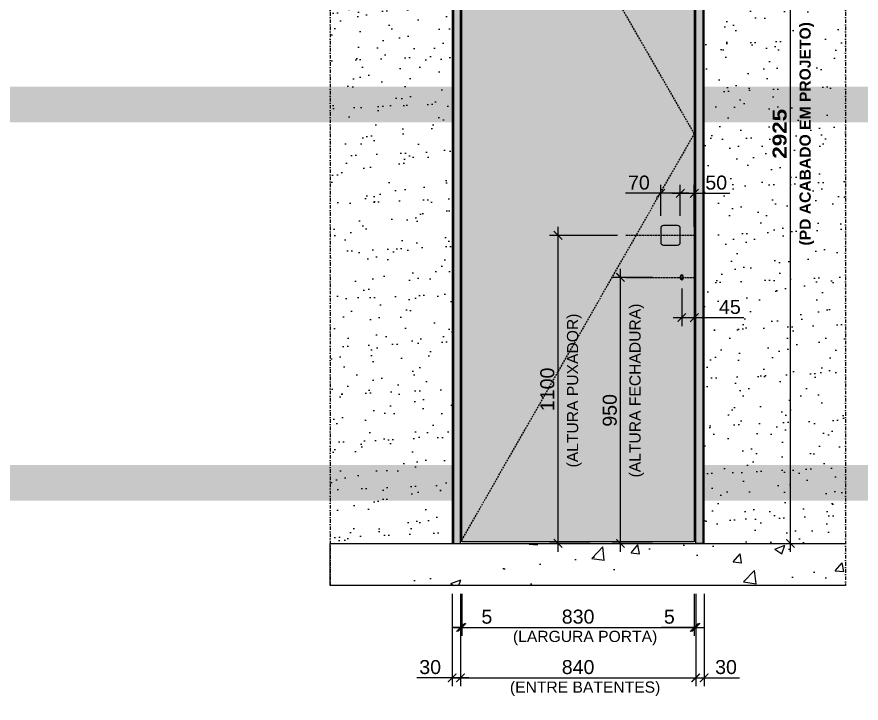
# Model space of a CAD drawing. Header units: millimetres. Extents: x -63251 to 507826, y 5339 to 217512.
# Drawn here: x 89171 to 92186, y 105675 to 108126 of the extents above; entities that cross this region are included whole.
import ezdxf
from ezdxf import colors
from ezdxf.entities.mleader import LeaderData, LeaderLine
from ezdxf.math import Vec2, Vec3

# ---------------------------------------------------------------- set-up
doc = ezdxf.new("R2010")
doc.units = ezdxf.units.MM
doc.header["$PDMODE"] = 3
doc.linetypes.add('TRAÇO 1-1', pattern=[9.525, 6.35, -3.175])
doc.linetypes.add('TRAÇO E PONTO 1-1', pattern=[25.4, 12.7, -6.35, 0, -6.35])
for name, color, linetype in [('COTAS', 9, 'Continuous'), ('FERRAGEM', 3, 'Continuous'), ('HACHURA', 21, 'Continuous'), ('LAYOUT', 4, 'Continuous'), ('MARCENARIA', 4, 'Continuous'), ('MARCENARIA . M', 4, 'Continuous'), ('PAREDE', 94, 'Continuous'), ('PROJEÇÃO', 8, 'Continuous'), ('TEXTO TRAÇO PONTO', 105, 'TRAÇO E PONTO 1-1')]:
    doc.layers.add(name, color=color, linetype=linetype)
doc.styles.add('1-1', font='arial.ttf', dxfattribs={"height": 0.2})
doc.styles.add('MEDIDA OFICIAL', font='ariblk.ttf')
doc.styles.add('PADRÃO', font='arial.ttf')
doc.dimstyles.new('1-20', dxfattribs={"dimscale": 20, "dimtxt": 2.5, "dimasz": 1.5, "dimexe": 1.5, "dimexo": 1.5, "dimtad": 1, "dimtxsty": 'PADRÃO', "dimblk": 'ARCHTICK', "dimcen": 2.5, "dimdle": 1.5, "dimclrd": 9, "dimclre": 9, "dimclrt": 6, "dimadec": 0, "dimazin": 0, "dimtfac": 1, "dimtmove": 0, "dimatfit": 3, "dimfxl": 1.25, "dimlwd": -1, "dimlwe": -1, "dimarcsym": 0})
doc.dimstyles.new('Med. Ofic.1-20', dxfattribs={"dimscale": 20, "dimtxt": 2.5, "dimasz": 1.5, "dimexe": 1.5, "dimexo": 1.5, "dimtad": 1, "dimtxsty": 'MEDIDA OFICIAL', "dimblk": 'ARCHTICK', "dimcen": 2.5, "dimdle": 1.5, "dimclrd": 9, "dimclre": 9, "dimclrt": 10, "dimadec": 0, "dimazin": 0, "dimtfac": 1, "dimtmove": 0, "dimatfit": 3, "dimfxl": 1.25, "dimlwd": -1, "dimlwe": -1, "dimarcsym": 0})

# ---------------------------------------------------------------- blocks, each defined once
blk = doc.blocks.new('_ArchTick')
at = {"color": 0, "linetype": 'ByBlock', "const_width": 0.15}
blk.add_lwpolyline([(-0.5, -0.5), (0.5, 0.5)], dxfattribs=at)
blk = doc.blocks.new('*D1643')
at = {"layer": 'Defpoints', "color": 0, "transparency": 16777216}
for p in [(91103.1, 107345.7), (91345.5, 107345.7), (91247.9, 106245.7)]:
    blk.add_point(p, dxfattribs=at)
at = {"layer": 'PAREDE', "color": 9, "transparency": 16777216}
for p, q in [((91103.1, 106215.7), (91103.1, 107375.7)), ((91315.5, 107345.7), (91073.1, 107345.7)), ((91217.9, 106245.7), (91073.1, 106245.7))]:
    blk.add_line(p, q, dxfattribs=at)
at = {"layer": 'PAREDE', "color": 9, "transparency": 16777216, "xscale": 30, "yscale": 30, "zscale": 30}
for p, rotation in [((91103.1, 107345.7), 90), ((91103.1, 106245.7), 270)]:
    blk.add_blockref('_ArchTick', p, dxfattribs=dict(at, rotation=rotation))
at = {"layer": 'PAREDE', "color": 6, "transparency": 16777216, "insert": (91065.1, 106795.7), "char_height": 50, "attachment_point": 5, "rotation": 90, "style": 'PADRÃO'}
blk.add_mtext('1100', dxfattribs=at)
blk = doc.blocks.new('*D1644')
at = {"layer": 'COTAS', "color": 9, "linetype": 'Continuous', "ltscale": 0.4, "transparency": 16777216}
blk.add_line((91933, 106215.7), (91933, 109200.7), dxfattribs=at)
at = {"layer": 'COTAS', "color": 9, "ltscale": 0.4, "transparency": 16777216}
for p, q in [((91783, 109170.7), (91963, 109170.7)), ((91783, 106245.7), (91963, 106245.7))]:
    blk.add_line(p, q, dxfattribs=at)
at = {"layer": 'Defpoints', "color": 0, "ltscale": 0.4, "transparency": 16777216}
for p in [(91753, 109170.7), (91933, 109170.7), (91753, 106245.7)]:
    blk.add_point(p, dxfattribs=at)
at = {"layer": 'COTAS', "color": 9, "ltscale": 0.4, "transparency": 16777216, "xscale": 30, "yscale": 30, "zscale": 30}
for p, rotation in [((91933, 109170.7), 90), ((91933, 106245.7), 270)]:
    blk.add_blockref('_ArchTick', p, dxfattribs=dict(at, rotation=rotation))
at = {"layer": 'COTAS', "color": 10, "ltscale": 0.4, "transparency": 16777216, "insert": (91894.7, 107708.2), "char_height": 50, "attachment_point": 5, "rotation": 90, "style": 'MEDIDA OFICIAL'}
blk.add_mtext('2925', dxfattribs=at)
blk = doc.blocks.new('*D1645')
at = {"layer": 'Defpoints', "color": 0, "transparency": 16777216}
for p in [(90759.9, 106095.7), (91589.9, 106095.7), (91589.9, 105945.7)]:
    blk.add_point(p, dxfattribs=at)
at = {"layer": 'PAREDE', "color": 9, "transparency": 16777216}
for p, q in [((90759.9, 106065.7), (90759.9, 105915.7)), ((91589.9, 106065.7), (91589.9, 105915.7)), ((90729.9, 105945.7), (91619.9, 105945.7))]:
    blk.add_line(p, q, dxfattribs=at)
at = {"layer": 'PAREDE', "color": 9, "transparency": 16777216, "xscale": 30, "yscale": 30, "zscale": 30, "rotation": 180}
blk.add_blockref('_ArchTick', (90759.9, 105945.7), dxfattribs=at)
at = {"layer": 'PAREDE', "color": 9, "transparency": 16777216, "xscale": 30, "yscale": 30, "zscale": 30}
blk.add_blockref('_ArchTick', (91589.9, 105945.7), dxfattribs=at)
at = {"layer": 'PAREDE', "color": 6, "transparency": 16777216, "insert": (91174.9, 105983.8), "char_height": 50, "attachment_point": 5, "style": 'PADRÃO'}
blk.add_mtext('830', dxfattribs=at)
blk = doc.blocks.new('*D1646')
at = {"layer": 'Defpoints', "color": 0, "transparency": 16777216}
for p in [(91589.9, 106095.7), (91594.9, 106095.7), (91589.9, 105945.7)]:
    blk.add_point(p, dxfattribs=at)
at = {"layer": 'PAREDE', "color": 9, "transparency": 16777216}
for p, q in [((91589.9, 106065.7), (91589.9, 105915.7)), ((91594.9, 106065.7), (91594.9, 105915.7)), ((91589.9, 105945.7), (91471.8, 105945.7)), ((91594.9, 105945.7), (91589.9, 105945.7)), ((91594.9, 105945.7), (91624.9, 105945.7))]:
    blk.add_line(p, q, dxfattribs=at)
at = {"layer": 'PAREDE', "color": 9, "transparency": 16777216, "xscale": 30, "yscale": 30, "zscale": 30}
blk.add_blockref('_ArchTick', (91589.9, 105945.7), dxfattribs=at)
at = {"layer": 'PAREDE', "color": 9, "transparency": 16777216, "xscale": 30, "yscale": 30, "zscale": 30, "rotation": 180}
blk.add_blockref('_ArchTick', (91594.9, 105945.7), dxfattribs=at)
at = {"layer": 'PAREDE', "color": 6, "transparency": 16777216, "insert": (91500.8, 105983.7), "char_height": 50, "attachment_point": 5, "style": 'PADRÃO'}
blk.add_mtext('5', dxfattribs=at)
blk = doc.blocks.new('*D1647')
at = {"layer": 'Defpoints', "color": 0, "transparency": 16777216}
for p in [(90754.9, 106095.7), (90759.9, 106095.7), (90759.9, 105945.7)]:
    blk.add_point(p, dxfattribs=at)
at = {"layer": 'PAREDE', "color": 9, "transparency": 16777216}
for p, q in [((90754.9, 106065.7), (90754.9, 105915.7)), ((90759.9, 106065.7), (90759.9, 105915.7)), ((90754.9, 105945.7), (90724.9, 105945.7)), ((90754.9, 105945.7), (90759.9, 105945.7)), ((90759.9, 105945.7), (90878.1, 105945.7))]:
    blk.add_line(p, q, dxfattribs=at)
at = {"layer": 'PAREDE', "color": 9, "transparency": 16777216, "xscale": 30, "yscale": 30, "zscale": 30}
blk.add_blockref('_ArchTick', (90754.9, 105945.7), dxfattribs=at)
at = {"layer": 'PAREDE', "color": 9, "transparency": 16777216, "xscale": 30, "yscale": 30, "zscale": 30, "rotation": 180}
blk.add_blockref('_ArchTick', (90759.9, 105945.7), dxfattribs=at)
at = {"layer": 'PAREDE', "color": 6, "transparency": 16777216, "insert": (90849, 105983.7), "char_height": 50, "attachment_point": 5, "style": 'PADRÃO'}
blk.add_mtext('5', dxfattribs=at)
blk = doc.blocks.new('*D1648')
at = {"layer": 'Defpoints', "color": 0, "transparency": 16777216}
for p in [(90754.9, 105945.7), (91594.9, 105945.7), (91594.9, 105765.7)]:
    blk.add_point(p, dxfattribs=at)
at = {"layer": 'PAREDE', "color": 9, "transparency": 16777216}
for p, q in [((90754.9, 105915.7), (90754.9, 105735.7)), ((91594.9, 105915.7), (91594.9, 105735.7)), ((90724.9, 105765.7), (91624.9, 105765.7))]:
    blk.add_line(p, q, dxfattribs=at)
at = {"layer": 'PAREDE', "color": 9, "transparency": 16777216, "xscale": 30, "yscale": 30, "zscale": 30, "rotation": 180}
blk.add_blockref('_ArchTick', (90754.9, 105765.7), dxfattribs=at)
at = {"layer": 'PAREDE', "color": 9, "transparency": 16777216, "xscale": 30, "yscale": 30, "zscale": 30}
blk.add_blockref('_ArchTick', (91594.9, 105765.7), dxfattribs=at)
at = {"layer": 'PAREDE', "color": 6, "transparency": 16777216, "insert": (91174.9, 105803.8), "char_height": 50, "attachment_point": 5, "style": 'PADRÃO'}
blk.add_mtext('840', dxfattribs=at)
blk = doc.blocks.new('*D1649')
at = {"layer": 'Defpoints', "color": 0, "transparency": 16777216}
for p in [(91469.9, 107495.7), (91469.9, 107385.7), (91539.9, 107385.7)]:
    blk.add_point(p, dxfattribs=at)
at = {"layer": 'PAREDE', "color": 9, "transparency": 16777216}
for p, q in [((91469.9, 107415.7), (91469.9, 107525.7)), ((91539.9, 107415.7), (91539.9, 107525.7)), ((91469.9, 107495.7), (91343.9, 107495.7)), ((91569.9, 107495.7), (91469.9, 107495.7))]:
    blk.add_line(p, q, dxfattribs=at)
at = {"layer": 'PAREDE', "color": 9, "transparency": 16777216, "xscale": 30, "yscale": 30, "zscale": 30, "rotation": 180}
blk.add_blockref('_ArchTick', (91469.9, 107495.7), dxfattribs=at)
at = {"layer": 'PAREDE', "color": 9, "transparency": 16777216, "xscale": 30, "yscale": 30, "zscale": 30}
blk.add_blockref('_ArchTick', (91539.9, 107495.7), dxfattribs=at)
at = {"layer": 'PAREDE', "color": 6, "transparency": 16777216, "insert": (91391.9, 107533.8), "char_height": 50, "attachment_point": 5, "style": 'PADRÃO'}
blk.add_mtext('70', dxfattribs=at)
blk = doc.blocks.new('*D1650')
at = {"layer": 'Defpoints', "color": 0, "transparency": 16777216}
for p in [(91589.9, 107495.7), (91539.9, 107385.7), (91589.9, 107345.7)]:
    blk.add_point(p, dxfattribs=at)
at = {"layer": 'PAREDE', "color": 9, "transparency": 16777216}
for p, q in [((91539.9, 107415.7), (91539.9, 107525.7)), ((91589.9, 107375.7), (91589.9, 107525.7)), ((91509.9, 107495.7), (91589.9, 107495.7)), ((91589.9, 107495.7), (91716.4, 107495.7))]:
    blk.add_line(p, q, dxfattribs=at)
at = {"layer": 'PAREDE', "color": 9, "transparency": 16777216, "xscale": 30, "yscale": 30, "zscale": 30, "rotation": 180}
blk.add_blockref('_ArchTick', (91539.9, 107495.7), dxfattribs=at)
at = {"layer": 'PAREDE', "color": 9, "transparency": 16777216, "xscale": 30, "yscale": 30, "zscale": 30}
blk.add_blockref('_ArchTick', (91589.9, 107495.7), dxfattribs=at)
at = {"layer": 'PAREDE', "color": 6, "transparency": 16777216, "insert": (91668.1, 107533.8), "char_height": 50, "attachment_point": 5, "style": 'PADRÃO'}
blk.add_mtext('50', dxfattribs=at)
blk = doc.blocks.new('*D1651')
at = {"layer": 'Defpoints', "color": 0, "transparency": 16777216}
for p in [(91544.9, 107186.3), (91589.9, 107195.7), (91589.9, 107051.9)]:
    blk.add_point(p, dxfattribs=at)
at = {"layer": 'PAREDE', "color": 9, "transparency": 16777216}
for p, q in [((91544.9, 107156.3), (91544.9, 107021.9)), ((91589.9, 107165.7), (91589.9, 107021.9)), ((91514.9, 107051.9), (91589.9, 107051.9)), ((91589.9, 107051.9), (91766.4, 107051.9))]:
    blk.add_line(p, q, dxfattribs=at)
at = {"layer": 'PAREDE', "color": 9, "transparency": 16777216, "xscale": 30, "yscale": 30, "zscale": 30, "rotation": 180}
blk.add_blockref('_ArchTick', (91544.9, 107051.9), dxfattribs=at)
at = {"layer": 'PAREDE', "color": 9, "transparency": 16777216, "xscale": 30, "yscale": 30, "zscale": 30}
blk.add_blockref('_ArchTick', (91589.9, 107051.9), dxfattribs=at)
at = {"layer": 'PAREDE', "color": 6, "transparency": 16777216, "insert": (91716.9, 107089.8), "char_height": 50, "attachment_point": 5, "style": 'PADRÃO'}
blk.add_mtext('45', dxfattribs=at)
blk = doc.blocks.new('*D1652')
at = {"layer": 'Defpoints', "color": 0, "transparency": 16777216}
for p in [(91594.9, 106095.7), (91624.9, 106095.7), (91624.9, 105765.7)]:
    blk.add_point(p, dxfattribs=at)
at = {"layer": 'PAREDE', "color": 9, "transparency": 16777216}
for p, q in [((91594.9, 106065.7), (91594.9, 105735.7)), ((91624.9, 106065.7), (91624.9, 105735.7)), ((91564.9, 105765.7), (91624.9, 105765.7)), ((91624.9, 105765.7), (91751.3, 105765.7))]:
    blk.add_line(p, q, dxfattribs=at)
at = {"layer": 'PAREDE', "color": 9, "transparency": 16777216, "xscale": 30, "yscale": 30, "zscale": 30, "rotation": 180}
blk.add_blockref('_ArchTick', (91594.9, 105765.7), dxfattribs=at)
at = {"layer": 'PAREDE', "color": 9, "transparency": 16777216, "xscale": 30, "yscale": 30, "zscale": 30}
blk.add_blockref('_ArchTick', (91624.9, 105765.7), dxfattribs=at)
at = {"layer": 'PAREDE', "color": 6, "transparency": 16777216, "insert": (91703.1, 105803.8), "char_height": 50, "attachment_point": 5, "style": 'PADRÃO'}
blk.add_mtext('30', dxfattribs=at)
blk = doc.blocks.new('*D1653')
at = {"layer": 'Defpoints', "color": 0, "transparency": 16777216}
for p in [(90724.9, 106095.7), (90754.9, 106095.7), (90724.9, 105765.7)]:
    blk.add_point(p, dxfattribs=at)
at = {"layer": 'PAREDE', "color": 9, "transparency": 16777216}
for p, q in [((90724.9, 106065.7), (90724.9, 105735.7)), ((90754.9, 106065.7), (90754.9, 105735.7)), ((90724.9, 105765.7), (90598.5, 105765.7)), ((90784.9, 105765.7), (90724.9, 105765.7))]:
    blk.add_line(p, q, dxfattribs=at)
at = {"layer": 'PAREDE', "color": 9, "transparency": 16777216, "xscale": 30, "yscale": 30, "zscale": 30, "rotation": 180}
blk.add_blockref('_ArchTick', (90724.9, 105765.7), dxfattribs=at)
at = {"layer": 'PAREDE', "color": 9, "transparency": 16777216, "xscale": 30, "yscale": 30, "zscale": 30}
blk.add_blockref('_ArchTick', (90754.9, 105765.7), dxfattribs=at)
at = {"layer": 'PAREDE', "color": 6, "transparency": 16777216, "insert": (90646.7, 105803.8), "char_height": 50, "attachment_point": 5, "style": 'PADRÃO'}
blk.add_mtext('30', dxfattribs=at)
blk = doc.blocks.new('*D1654')
at = {"layer": 'Defpoints', "color": 0, "transparency": 16777216}
for p in [(91326.1, 107195.7), (91470.9, 107195.7), (91470.9, 106245.7)]:
    blk.add_point(p, dxfattribs=at)
at = {"layer": 'PAREDE', "color": 9, "transparency": 16777216}
for p, q in [((91326.1, 106215.7), (91326.1, 107225.7)), ((91440.9, 107195.7), (91296.1, 107195.7)), ((91440.9, 106245.7), (91296.1, 106245.7))]:
    blk.add_line(p, q, dxfattribs=at)
at = {"layer": 'PAREDE', "color": 9, "transparency": 16777216, "xscale": 30, "yscale": 30, "zscale": 30}
for p, rotation in [((91326.1, 107195.7), 90), ((91326.1, 106245.7), 270)]:
    blk.add_blockref('_ArchTick', p, dxfattribs=dict(at, rotation=rotation))
at = {"layer": 'PAREDE', "color": 6, "transparency": 16777216, "insert": (91288.1, 106720.7), "char_height": 50, "attachment_point": 5, "rotation": 90, "style": 'PADRÃO'}
blk.add_mtext('950', dxfattribs=at)

msp = doc.modelspace()

# ---------------------------------------------------------------- hatches: boundary and pattern name
at = {"layer": 'HACHURA', "ltscale": 0.3}
h = msp.add_hatch(dxfattribs=at)
h.set_pattern_fill('AR-SAND', color=4, scale=2.5, angle=45)
h.set_pattern_definition([(82.5, (-187876.24, 42769.01), (-89.345337, 83.688372), [0, -96.52, 0, -107.95, 0, -103.1875]), (52.5, (-187876.24, 42769.01), (-47.25273, 206.18321), [0, -52.07, 0, -86.995, 0, -33.3375]), (12.5, (-187931.47, 42713.78), (139.574956, 140.083078), [0, -31.75, 0, -114.3, 0, -149.225]), (2.5, (-187931.47, 42713.78), (95.57028, 174.3877), [0, -15.875, 0, -74.93, 0, -85.725])])
h.paths.add_polyline_path([(92129.906, 109170.734), (91624.91, 109170.734), (91624.91, 106245.734), (92129.906, 106245.734)])
h.paths.add_polyline_path([(90289.917, 106245.734), (90724.911, 106245.734), (90724.911, 109170.734), (90289.917, 109170.734)])
at = {"layer": 'HACHURA', "true_color": 0xba9673}
h = msp.add_hatch(color=33, dxfattribs=at)
h.dxf.hatch_style = 1
h.paths.add_polyline_path([(90754.911, 106245.734), (90724.911, 106245.734), (90724.911, 109170.734), (90754.911, 109170.734)])
h = msp.add_hatch(color=33, dxfattribs=at)
h.dxf.hatch_style = 1
h.paths.add_polyline_path([(91589.91, 106250.734), (90759.911, 106250.734), (90759.911, 109165.734), (91589.91, 109165.734)])
h = msp.add_hatch(color=33, dxfattribs=at)
h.dxf.hatch_style = 1
h.paths.add_polyline_path([(91594.91, 106245.734), (91624.91, 106245.734), (91624.91, 109170.734), (91594.91, 109170.734)])
at = {"layer": 'HACHURA'}
h = msp.add_hatch(dxfattribs=at)
h.set_pattern_fill('AR-CONC', color=21, scale=2)
h.set_pattern_definition([(50, (49658.77, 83543.6), (364.3693, -31.8782), [38.1, -419.1]), (355, (49658.77, 83543.6), (-70.4868, 382.1137), [30.48, -335.2812]), (100.45144, (49689.14, 83540.95), (293.8825, 350.2355), [32.38, -356.1805]), (46.1842, (49658.77, 83645.2), (542.158, -84.0847), [57.15, -628.65]), (96.6356, (49703.95, 83638.2), (474.808, 494.852), [48.57, -534.271]), (351.1842, (49658.8, 83645.2), (474.808, 494.852), [45.72, -502.9195]), (21, (49709.57, 83619.8), (303.2288, -204.5304), [38.1, -419.1]), (326, (49709.57, 83619.8), (123.604, 368.376), [30.48, -335.28]), (71.45144, (49734.84, 83602.76), (426.8328, 163.8455), [32.38, -356.18]), (37.5, (49658.77, 83543.6), (6.1772, 169.11008), [0, -331.216, 0, -340.36, 0, -336.55]), (7.5, (49658.77, 83543.6), (133.6393, 200.36115), [0, -194.056, 0, -323.596, 0, -128.27]), (327.5, (49545.49, 83543.6), (271.1812, -11.4575), [0, -127, 0, -396.24, 0, -525.78]), (317.5, (49494.7, 83543.6), (296.2584, 50.853), [0, -165.1, 0, -263.144, 0, -373.38])])
h.paths.add_polyline_path([(92129.906, 106245.734), (92129.906, 106095.734), (90289.917, 106095.734), (90289.917, 106245.734)])

# ---------------------------------------------------------------- linework, layer by layer
at = {"layer": 'FERRAGEM'}
msp.add_lwpolyline([(91544.91, 107187.234), (91544.91, 107187.234, 0.41421356), (91549.91, 107192.234), (91549.91, 107199.234, 0.41421356), (91544.91, 107204.234), (91544.91, 107204.234, 0.41421356), (91539.91, 107199.234), (91539.91, 107192.234, 0.41421356)], format="xyb", close=True, dxfattribs=at)
at = {"layer": 'LAYOUT', "color": 10, "linetype": 'TRAÇO E PONTO 1-1', "ltscale": 0.5}
for p, q in [((91528.943, 107195.734), (91540.878, 107195.734)), ((91544.91, 107186.325), (91544.91, 107205.143))]:
    msp.add_line(p, q, dxfattribs=at)
at = {"layer": 'MARCENARIA'}
for points in [[(90754.911, 109170.734), (90729.911, 109170.734), (90729.911, 106245.734), (90754.911, 106245.734)], [(91594.91, 109170.734), (91619.91, 109170.734), (91619.91, 106245.734), (91594.91, 106245.734)]]:
    msp.add_lwpolyline(points, close=True, dxfattribs=at)
at = {"layer": 'MARCENARIA . M'}
msp.add_lwpolyline([(91589.91, 106250.734), (90759.911, 106250.734), (90759.911, 109165.734), (91589.91, 109165.734)], close=True, dxfattribs=at)
msp.add_lwpolyline([(91479.91, 107310.734), (91529.91, 107310.734, 0.41421356), (91539.91, 107320.734), (91539.91, 107370.734, 0.41421356), (91529.91, 107380.734), (91479.91, 107380.734, 0.41421356), (91469.91, 107370.734), (91469.91, 107320.734, 0.41421356)], format="xyb", close=True, dxfattribs=at)
at = {"layer": 'PAREDE'}
for p, q in [((90724.911, 109170.734), (90724.911, 106245.734)), ((91624.91, 106245.734), (91624.91, 109170.734))]:
    msp.add_line(p, q, dxfattribs=at)
at = {"layer": 'PAREDE', "color": 10, "linetype": 'TRAÇO 1-1'}
for p, q in [((91345.528, 107345.734), (91589.91, 107345.734)), ((91345.528, 107195.734), (91589.91, 107195.734))]:
    msp.add_line(p, q, dxfattribs=at)
at = {"layer": 'PAREDE'}
msp.add_lwpolyline([(92129.906, 106095.734), (90289.917, 106095.734), (90289.917, 106245.734), (92129.906, 106245.734)], dxfattribs=at)
at = {"layer": 'PROJEÇÃO', "color": 21, "linetype": 'TRAÇO 1-1'}
msp.add_lwpolyline([(90759.911, 106257.734), (91589.91, 107708.234), (90759.911, 109150.734)], dxfattribs=at)
at = {"layer": 'TEXTO TRAÇO PONTO'}
for p, q in [((90289.917, 109595.734), (90289.917, 106095.734)), ((92129.906, 109595.734), (92129.906, 106095.734))]:
    msp.add_line(p, q, dxfattribs=at)

# ---------------------------------------------------------------- texts
at = {"layer": 'COTAS', "color": 6, "char_height": 40, "rotation": 90, "style": 'PADRÃO'}
for s, insert, width, attachment_point in [('{\\fArial|b1|i0|c0|p34;\\C10;(PD ACABADO EM PROJETO)}', (91965.537, 107708.234), 823.04608, 2), ('(ALTURA FECHADURA)', (91410.128, 106791.615), 1350, 8), ('(ALTURA PUXADOR)', (91187.13, 106791.615), 1350, 8)]:
    msp.add_mtext(s, dxfattribs=dict(at, insert=insert, width=width, attachment_point=attachment_point))
at = {"layer": 'COTAS', "color": 6, "char_height": 40, "width": 1348, "attachment_point": 2, "style": 'PADRÃO'}
for s, insert in [('(LARGURA PORTA)', (91199.911, 105933.642)), ('(ENTRE BATENTES)', (91199.911, 105752.567))]:
    msp.add_mtext(s, dxfattribs=dict(at, insert=insert))

# ---------------------------------------------------------------- dimensions: what is measured, and where the dimension line sits
at = {"layer": 'COTAS', "color": 7, "ltscale": 0.4, "true_color": 0xededed}
dim = msp.add_linear_dim(base=(91933.047, 109170.734), p1=(91753.047, 106245.734), p2=(91753.047, 109170.734), angle=90, dimstyle='Med. Ofic.1-20', dxfattribs=at)
dim.commit()
dim.dimension.update_dxf_attribs({"geometry": '*D1644', "text_midpoint": (91894.695, 107708.234)})
at = {"layer": 'PAREDE', "color": 2}
for base, p2, picture, middle in [((91469.91, 107495.734), (91469.91, 107385.734), '*D1649', (91391.888, 107533.763)), ((91589.91, 107495.734), (91589.91, 107345.734), '*D1650', (91668.137, 107533.763))]:
    dim = msp.add_linear_dim(base=base, p1=(91539.91, 107385.734), p2=p2, dimstyle='1-20', dxfattribs=at)
    dim.commit()
    dim.dimension.update_dxf_attribs({"geometry": picture, "text_midpoint": middle})
at = {"layer": 'PAREDE', "color": 6}
for base, p1, p2, angle, picture, middle in [((91103.125, 107345.734), (91247.945, 106245.734), (91345.528, 107345.734), 90, '*D1643', (91065.096, 106795.734)), ((91326.123, 107195.734), (91470.944, 106245.734), (91470.944, 107195.734), 90, '*D1654', (91288.095, 106720.734)), ((90724.911, 105765.734), (90754.911, 106095.734), (90724.911, 106095.734), 180, '*D1653', (90646.701, 105803.78))]:
    dim = msp.add_linear_dim(base=base, p1=p1, p2=p2, angle=angle, dimstyle='1-20', dxfattribs=at)
    dim.commit()
    dim.dimension.update_dxf_attribs({"geometry": picture, "text_midpoint": middle})
at = {"layer": 'PAREDE', "color": 2}
dim = msp.add_linear_dim(base=(91589.91, 107051.917), p1=(91544.91, 107186.325), p2=(91589.91, 107195.734), dimstyle='1-20', dxfattribs=at)
dim.commit()
dim.dimension.update_dxf_attribs({"geometry": '*D1651', "text_midpoint": (91716.909, 107051.917), "dimtype": 160})
at = {"layer": 'PAREDE', "color": 6}
for base, p1, p2, picture, middle in [((90759.911, 105945.734), (90754.911, 106095.734), (90759.911, 106095.734), '*D1647', (90848.987, 105983.661)), ((91589.91, 105945.734), (90759.911, 106095.734), (91589.91, 106095.734), '*D1645', (91174.911, 105983.78)), ((91589.91, 105945.734), (91594.91, 106095.734), (91589.91, 106095.734), '*D1646', (91500.834, 105983.661)), ((91624.91, 105765.734), (91594.91, 106095.734), (91624.91, 106095.734), '*D1652', (91703.12, 105803.78)), ((91594.91, 105765.734), (90754.911, 105945.734), (91594.91, 105945.734), '*D1648', (91174.911, 105803.763))]:
    dim = msp.add_linear_dim(base=base, p1=p1, p2=p2, dimstyle='1-20', dxfattribs=at)
    dim.commit()
    dim.dimension.update_dxf_attribs({"geometry": picture, "text_midpoint": middle})

# ---------------------------------------------------------------- next in the draw order: leaders
at = {"layer": 'COTAS'}
ml = msp.add_multileader_mtext('Standard', dxfattribs=at)
ml.set_content('{\\fArial|b1|i0|c0|p34;\\C10;ATENÇÃO PARKET!\\P}PAINÉIS E PORTA RIPADOS EM {\\fArial|b1|i0|c0|p34;CABREUVA BRANCA PREMIUM 18*5+5*900 À 2200mm}', color=105, style='1-1')
ml.set_leader_properties(color=256, linetype='ByLayer', lineweight=-1)
ml.build(insert=Vec2(0, 0))
ml.multileader.update_dxf_attribs({"text_left_attachment_type": 2, "text_right_attachment_type": 2, "dogleg_length": 0.36, "arrow_head_size": 15, "scale": 200})
ctx = ml.context
ctx.base_point, ctx.scale, ctx.char_height, ctx.arrow_head_size, ctx.landing_gap_size, ctx.plane_origin = Vec3(154614.805, 108607.165), 200, 40, 15, 10, Vec3(155324.415, 108224.336)
ctx.left_attachment, ctx.right_attachment, ctx.text_align_type = 2, 2, 2
notes = []
notes.append((ctx, [(0, (1, 1, 0), (155626.214, 108607.165), (-1, 0), 144.288, [(1, [(155626.214, 107329.676), (156629.431, 107329.675)], 0, [])])]))
ctx.mtext.insert, ctx.mtext.rotation, ctx.mtext.width, ctx.mtext.alignment, ctx.mtext.flow_direction = Vec3(155471.926, 108742.718), 6.28318531, 858.66662, 3, 5
ctx.mtext.has_bg_fill, ctx.mtext.bg_color, ctx.mtext.bg_scale_factor, ctx.mtext.bg_transparency, ctx.mtext.use_window_bg_color = 1, -1023410095, 1.25, 0, 0
ml = msp.add_multileader_mtext('Standard', dxfattribs=at)
ml.set_content('{\\fArial|b1|i0|c0|p34;\\C10;ATENÇÃO PARKET!\\P}PAINÉIS RIPADOS EM {\\fArial|b1|i0|c0|p34;CABREUVA BRANCA PREMIUM 18*5+5*900 À 2200mm}', color=105, style='1-1')
ml.set_leader_properties(color=256, linetype='ByLayer', lineweight=-1)
ml.build(insert=Vec2(0, 0))
ml.multileader.update_dxf_attribs({"text_left_attachment_type": 2, "text_right_attachment_type": 2, "dogleg_length": 0.36, "arrow_head_size": 15, "scale": 200})
ctx = ml.context
ctx.base_point, ctx.scale, ctx.char_height, ctx.arrow_head_size, ctx.landing_gap_size, ctx.plane_origin = Vec3(153743.103, 106379.695), 200, 40, 15, 10, Vec3(153629.766, 106144.891)
ctx.left_attachment, ctx.right_attachment, ctx.text_align_type = 2, 2, 2
notes.append((ctx, [(0, (1, 1, 0), (154754.512, 106379.695), (-1, 0), 144.288, [(0, [(155549.301, 105905.676), (154754.512, 105320.968)], 0, [])])]))
ctx.mtext.insert, ctx.mtext.rotation, ctx.mtext.width, ctx.mtext.alignment, ctx.mtext.flow_direction = Vec3(154600.224, 106515.248), 6.28318531, 858.66662, 3, 5
ctx.mtext.has_bg_fill, ctx.mtext.bg_color, ctx.mtext.bg_scale_factor, ctx.mtext.bg_transparency, ctx.mtext.use_window_bg_color = 1, -1023410095, 1.25, 0, 0
for ctx, leaders in notes:
    for number, flags, end, landing, length, lines in leaders:
        leader = LeaderData()
        leader.index, (leader.has_last_leader_line, leader.has_dogleg_vector, leader.attachment_direction) = number, flags
        leader.last_leader_point, leader.dogleg_vector, leader.dogleg_length = Vec3(end), Vec3(landing), length
        for number, points, colour, breaks in lines:
            line = LeaderLine()
            line.index, line.vertices, line.color, line.breaks = number, Vec3.list(points), colors.encode_raw_color(colour), breaks
            leader.lines.append(line)
        ctx.leaders.append(leader)

# ---------------------------------------------------------------- next in the draw order: leaders
ml = msp.add_multileader_mtext('Standard', dxfattribs=at)
ml.set_content('{\\fArial|b1|i0|c0|p34;\\C10;ATENÇÃO PARKET!\\P}PAINÉIS E PORTA RIPADOS EM {\\fArial|b1|i0|c0|p34;CABREUVA BRANCA PREMIUM 18*5+5*900 À 2200mm}', color=105, style='1-1')
ml.set_leader_properties(color=256, linetype='ByLayer', lineweight=-1)
ml.build(insert=Vec2(0, 0))
ml.multileader.update_dxf_attribs({"text_left_attachment_type": 2, "text_right_attachment_type": 2, "dogleg_length": 0.36, "arrow_head_size": 15, "scale": 200})
ctx = ml.context
ctx.base_point, ctx.scale, ctx.char_height, ctx.arrow_head_size, ctx.landing_gap_size, ctx.plane_origin = Vec3(239512.606, 107730.417), 200, 40, 15, 10, Vec3(240222.217, 107347.587)
ctx.left_attachment, ctx.right_attachment, ctx.text_align_type = 2, 2, 2
notes = []
notes.append((ctx, [(0, (1, 1, 0), (240524.016, 107730.417), (-1, 0), 144.288, [(1, [(240524.016, 106452.927), (241527.233, 106452.926)], 0, [])])]))
ctx.mtext.insert, ctx.mtext.rotation, ctx.mtext.width, ctx.mtext.alignment, ctx.mtext.flow_direction = Vec3(240369.728, 107865.969), 6.28318531, 858.66662, 3, 5
ctx.mtext.has_bg_fill, ctx.mtext.bg_color, ctx.mtext.bg_scale_factor, ctx.mtext.bg_transparency, ctx.mtext.use_window_bg_color = 1, -1023410095, 1.25, 0, 0
for ctx, leaders in notes:
    for number, flags, end, landing, length, lines in leaders:
        leader = LeaderData()
        leader.index, (leader.has_last_leader_line, leader.has_dogleg_vector, leader.attachment_direction) = number, flags
        leader.last_leader_point, leader.dogleg_vector, leader.dogleg_length = Vec3(end), Vec3(landing), length
        for number, points, colour, breaks in lines:
            line = LeaderLine()
            line.index, line.vertices, line.color, line.breaks = number, Vec3.list(points), colors.encode_raw_color(colour), breaks
            leader.lines.append(line)
        ctx.leaders.append(leader)

doc.saveas('drawing.dxf')
